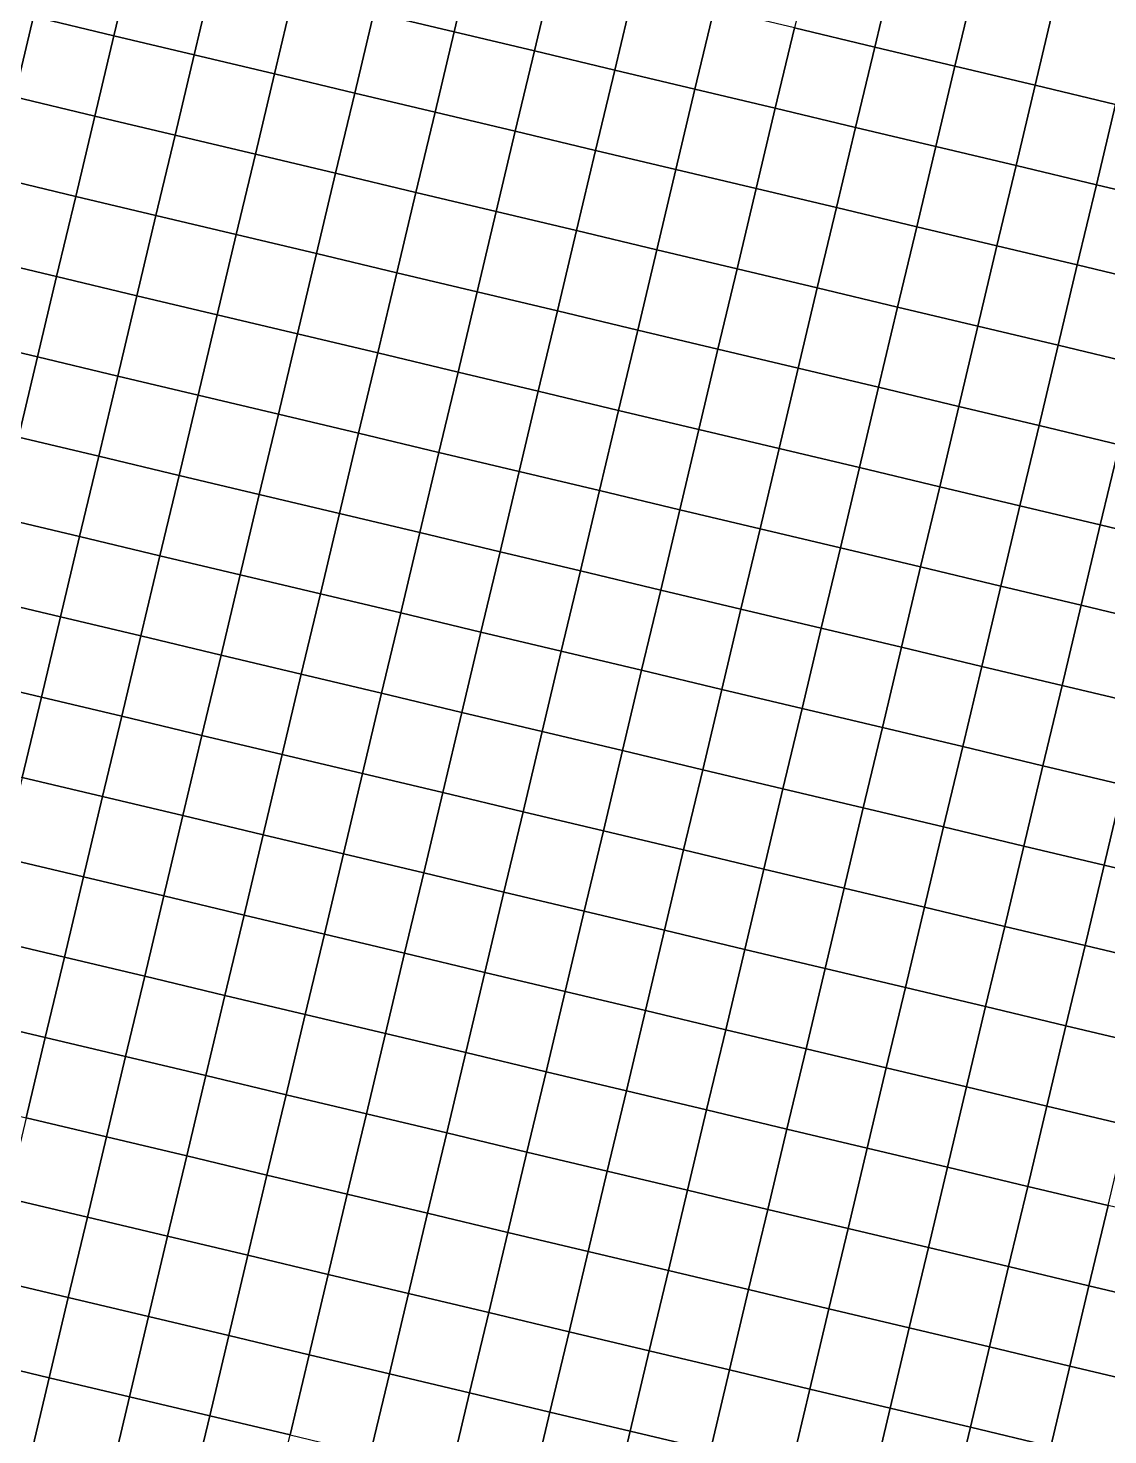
# Model space of a CAD drawing. Header units: metres. Extents: x 0.76 to 9.08, y -3.29 to 2.36.
# Drawn here: x 6.119 to 7.428, y -1.439 to 0.265 of the extents above; entities that cross this region are included whole.
import ezdxf

# ---------------------------------------------------------------- set-up
doc = ezdxf.new("R2010")
doc.units = ezdxf.units.M

msp = doc.modelspace()

# ---------------------------------------------------------------- linework, layer by layer
at = {"layer": 'C1'}
for points in [[(6.1493, 0.3763, -0.7402), (6.1261, 0.2791, -0.743), (6.2234, 0.2559, -0.7546), (6.2466, 0.3532, -0.7475)], [(6.5616, 0.381, -0.7659), (6.5384, 0.2838, -0.7721), (6.6357, 0.2606, -0.7825), (6.6588, 0.3579, -0.7762)], [(7.0711, 0.3626, -0.8115), (7.048, 0.2653, -0.8178), (7.1453, 0.2422, -0.8282), (7.1684, 0.3395, -0.8219)], [(6.2466, 0.3532, -0.7475), (6.2234, 0.2559, -0.7546), (6.3207, 0.2328, -0.766), (6.3438, 0.33, -0.7577)], [(6.6588, 0.3579, -0.7762), (6.6357, 0.2606, -0.7825), (6.733, 0.2375, -0.7929), (6.7561, 0.3347, -0.7866)], [(6.3438, 0.33, -0.7577), (6.3207, 0.2328, -0.766), (6.418, 0.2096, -0.7753), (6.4411, 0.3069, -0.7659)], [(6.7561, 0.3347, -0.7866), (6.733, 0.2375, -0.7929), (6.8303, 0.2143, -0.8033), (6.8534, 0.3116, -0.797)], [(7.1684, 0.3395, -0.8219), (7.1453, 0.2422, -0.8282), (7.2425, 0.219, -0.8386), (7.2657, 0.3163, -0.8323)], [(6.4411, 0.3069, -0.7659), (6.418, 0.2096, -0.7753), (6.5153, 0.1865, -0.7825), (6.5384, 0.2838, -0.7721)], [(6.8534, 0.3116, -0.797), (6.8303, 0.2143, -0.8033), (6.9275, 0.1912, -0.8136), (6.9507, 0.2885, -0.8074)], [(7.2657, 0.3163, -0.8323), (7.2425, 0.219, -0.8386), (7.3398, 0.1959, -0.8489), (7.363, 0.2932, -0.8427)], [(6.0288, 0.3022, -0.7312), (6.0057, 0.2049, -0.7271), (6.103, 0.1818, -0.7389), (6.1261, 0.2791, -0.743)], [(7.363, 0.2932, -0.8427), (7.3398, 0.1959, -0.8489), (7.4371, 0.1727, -0.8593), (7.4603, 0.27, -0.8531)], [(6.1261, 0.2791, -0.743), (6.103, 0.1818, -0.7389), (6.2003, 0.1586, -0.7506), (6.2234, 0.2559, -0.7546)], [(6.5384, 0.2838, -0.7721), (6.5153, 0.1865, -0.7825), (6.6126, 0.1633, -0.7918), (6.6357, 0.2606, -0.7825)], [(6.9507, 0.2885, -0.8074), (6.9275, 0.1912, -0.8136), (7.0248, 0.168, -0.824), (7.048, 0.2653, -0.8178)], [(6.2234, 0.2559, -0.7546), (6.2003, 0.1586, -0.7506), (6.2976, 0.1355, -0.7639), (6.3207, 0.2328, -0.766)], [(6.6357, 0.2606, -0.7825), (6.6126, 0.1633, -0.7918), (6.7098, 0.1402, -0.7991), (6.733, 0.2375, -0.7929)], [(7.048, 0.2653, -0.8178), (7.0248, 0.168, -0.824), (7.1221, 0.1449, -0.8344), (7.1453, 0.2422, -0.8282)], [(7.1453, 0.2422, -0.8282), (7.1221, 0.1449, -0.8344), (7.2194, 0.1217, -0.8448), (7.2425, 0.219, -0.8386)], [(6.3207, 0.2328, -0.766), (6.2976, 0.1355, -0.7639), (6.3948, 0.1123, -0.7773), (6.418, 0.2096, -0.7753)], [(6.733, 0.2375, -0.7929), (6.7098, 0.1402, -0.7991), (6.8071, 0.117, -0.8095), (6.8303, 0.2143, -0.8033)], [(6.418, 0.2096, -0.7753), (6.3948, 0.1123, -0.7773), (6.4921, 0.0892, -0.7865), (6.5153, 0.1865, -0.7825)], [(6.8303, 0.2143, -0.8033), (6.8071, 0.117, -0.8095), (6.9044, 0.0939, -0.8199), (6.9275, 0.1912, -0.8136)], [(7.2425, 0.219, -0.8386), (7.2194, 0.1217, -0.8448), (7.3167, 0.0986, -0.8552), (7.3398, 0.1959, -0.8489)], [(6.9275, 0.1912, -0.8136), (6.9044, 0.0939, -0.8199), (7.0017, 0.0707, -0.8303), (7.0248, 0.168, -0.824)], [(7.3398, 0.1959, -0.8489), (7.3167, 0.0986, -0.8552), (7.414, 0.0754, -0.8656), (7.4371, 0.1727, -0.8593)], [(6.103, 0.1818, -0.7389), (6.0798, 0.0845, -0.7303), (6.1771, 0.0613, -0.7422), (6.2003, 0.1586, -0.7506)], [(6.5153, 0.1865, -0.7825), (6.4921, 0.0892, -0.7865), (6.5894, 0.066, -0.7979), (6.6126, 0.1633, -0.7918)], [(7.4371, 0.1727, -0.8593), (7.414, 0.0754, -0.8656), (7.5113, 0.0523, -0.8759), (7.5344, 0.1496, -0.8697)], [(6.2003, 0.1586, -0.7506), (6.1771, 0.0613, -0.7422), (6.2744, 0.0382, -0.7557), (6.2976, 0.1355, -0.7639)], [(6.6126, 0.1633, -0.7918), (6.5894, 0.066, -0.7979), (6.6867, 0.0429, -0.8072), (6.7098, 0.1402, -0.7991)], [(7.0248, 0.168, -0.824), (7.0017, 0.0707, -0.8303), (7.099, 0.0476, -0.8407), (7.1221, 0.1449, -0.8344)], [(6.7098, 0.1402, -0.7991), (6.6867, 0.0429, -0.8072), (6.784, 0.0198, -0.8177), (6.8071, 0.117, -0.8095)], [(7.1221, 0.1449, -0.8344), (7.099, 0.0476, -0.8407), (7.1963, 0.0245, -0.851), (7.2194, 0.1217, -0.8448)], [(6.2976, 0.1355, -0.7639), (6.2744, 0.0382, -0.7557), (6.3717, 0.015, -0.7691), (6.3948, 0.1123, -0.7773)], [(7.2194, 0.1217, -0.8448), (7.1963, 0.0245, -0.851), (7.2935, 0.0013, -0.8614), (7.3167, 0.0986, -0.8552)], [(6.3948, 0.1123, -0.7773), (6.3717, 0.015, -0.7691), (6.469, -0.0081, -0.7798), (6.4921, 0.0892, -0.7865)], [(6.8071, 0.117, -0.8095), (6.784, 0.0198, -0.8177), (6.8813, -0.0034, -0.8261), (6.9044, 0.0939, -0.8199)], [(6.4921, 0.0892, -0.7865), (6.469, -0.0081, -0.7798), (6.5663, -0.0312, -0.795), (6.5894, 0.066, -0.7979)], [(6.9044, 0.0939, -0.8199), (6.8813, -0.0034, -0.8261), (6.9785, -0.0265, -0.8365), (7.0017, 0.0707, -0.8303)], [(7.3167, 0.0986, -0.8552), (7.2935, 0.0013, -0.8614), (7.3908, -0.0218, -0.8718), (7.414, 0.0754, -0.8656)], [(6.0798, 0.0845, -0.7303), (6.0567, -0.0128, -0.7127), (6.154, -0.0359, -0.7291), (6.1771, 0.0613, -0.7422)], [(7.0017, 0.0707, -0.8303), (6.9785, -0.0265, -0.8365), (7.0758, -0.0497, -0.8469), (7.099, 0.0476, -0.8407)], [(7.414, 0.0754, -0.8656), (7.3908, -0.0218, -0.8718), (7.4881, -0.045, -0.8822), (7.5113, 0.0523, -0.8759)], [(6.1771, 0.0613, -0.7422), (6.154, -0.0359, -0.7291), (6.2513, -0.0591, -0.7429), (6.2744, 0.0382, -0.7557)], [(6.5894, 0.066, -0.7979), (6.5663, -0.0312, -0.795), (6.6635, -0.0544, -0.8101), (6.6867, 0.0429, -0.8072)], [(6.2744, 0.0382, -0.7557), (6.2513, -0.0591, -0.7429), (6.3485, -0.0822, -0.7564), (6.3717, 0.015, -0.7691)], [(6.6867, 0.0429, -0.8072), (6.6635, -0.0544, -0.8101), (6.7608, -0.0775, -0.8234), (6.784, 0.0198, -0.8177)], [(7.099, 0.0476, -0.8407), (7.0758, -0.0497, -0.8469), (7.1731, -0.0728, -0.8573), (7.1963, 0.0245, -0.851)], [(6.784, 0.0198, -0.8177), (6.7608, -0.0775, -0.8234), (6.8581, -0.1007, -0.8348), (6.8813, -0.0034, -0.8261)], [(7.1963, 0.0245, -0.851), (7.1731, -0.0728, -0.8573), (7.2704, -0.096, -0.8677), (7.2935, 0.0013, -0.8614)], [(6.3717, 0.015, -0.7691), (6.3485, -0.0822, -0.7564), (6.4458, -0.1054, -0.7673), (6.469, -0.0081, -0.7798)], [(7.2935, 0.0013, -0.8614), (7.2704, -0.096, -0.8677), (7.3677, -0.1191, -0.8781), (7.3908, -0.0218, -0.8718)], [(6.0567, -0.0128, -0.7127), (6.0335, -0.1101, -0.6957), (6.1308, -0.1332, -0.7129), (6.154, -0.0359, -0.7291)], [(6.469, -0.0081, -0.7798), (6.4458, -0.1054, -0.7673), (6.5431, -0.1285, -0.7825), (6.5663, -0.0312, -0.795)], [(6.8813, -0.0034, -0.8261), (6.8581, -0.1007, -0.8348), (6.9554, -0.1238, -0.8464), (6.9785, -0.0265, -0.8365)], [(6.5663, -0.0312, -0.795), (6.5431, -0.1285, -0.7825), (6.6404, -0.1517, -0.7987), (6.6635, -0.0544, -0.8101)], [(6.9785, -0.0265, -0.8365), (6.9554, -0.1238, -0.8464), (7.0527, -0.147, -0.856), (7.0758, -0.0497, -0.8469)], [(7.3908, -0.0218, -0.8718), (7.3677, -0.1191, -0.8781), (7.465, -0.1423, -0.8884), (7.4881, -0.045, -0.8822)], [(6.154, -0.0359, -0.7291), (6.1308, -0.1332, -0.7129), (6.2281, -0.1564, -0.7272), (6.2513, -0.0591, -0.7429)], [(7.0758, -0.0497, -0.8469), (7.0527, -0.147, -0.856), (7.15, -0.1701, -0.8635), (7.1731, -0.0728, -0.8573)], [(6.2513, -0.0591, -0.7429), (6.2281, -0.1564, -0.7272), (6.3254, -0.1795, -0.7432), (6.3485, -0.0822, -0.7564)], [(6.6635, -0.0544, -0.8101), (6.6404, -0.1517, -0.7987), (6.7377, -0.1748, -0.8156), (6.7608, -0.0775, -0.8234)], [(6.3485, -0.0822, -0.7564), (6.3254, -0.1795, -0.7432), (6.4227, -0.2027, -0.7586), (6.4458, -0.1054, -0.7673)], [(6.7608, -0.0775, -0.8234), (6.7377, -0.1748, -0.8156), (6.835, -0.198, -0.8326), (6.8581, -0.1007, -0.8348)], [(7.1731, -0.0728, -0.8573), (7.15, -0.1701, -0.8635), (7.2473, -0.1933, -0.8739), (7.2704, -0.096, -0.8677)], [(6.8581, -0.1007, -0.8348), (6.835, -0.198, -0.8326), (6.9323, -0.2211, -0.8479), (6.9554, -0.1238, -0.8464)], [(7.2704, -0.096, -0.8677), (7.2473, -0.1933, -0.8739), (7.3445, -0.2164, -0.8843), (7.3677, -0.1191, -0.8781)], [(6.0335, -0.1101, -0.6957), (6.0104, -0.2074, -0.6923), (6.1077, -0.2305, -0.7059), (6.1308, -0.1332, -0.7129)], [(6.4458, -0.1054, -0.7673), (6.4227, -0.2027, -0.7586), (6.52, -0.2258, -0.7741), (6.5431, -0.1285, -0.7825)], [(7.3677, -0.1191, -0.8781), (7.3445, -0.2164, -0.8843), (7.4418, -0.2396, -0.8947), (7.465, -0.1423, -0.8884)], [(6.1308, -0.1332, -0.7129), (6.1077, -0.2305, -0.7059), (6.205, -0.2537, -0.7195), (6.2281, -0.1564, -0.7272)], [(6.5431, -0.1285, -0.7825), (6.52, -0.2258, -0.7741), (6.6173, -0.249, -0.7904), (6.6404, -0.1517, -0.7987)], [(6.9554, -0.1238, -0.8464), (6.9323, -0.2211, -0.8479), (7.0295, -0.2443, -0.8612), (7.0527, -0.147, -0.856)], [(6.6404, -0.1517, -0.7987), (6.6173, -0.249, -0.7904), (6.7145, -0.2721, -0.8072), (6.7377, -0.1748, -0.8156)], [(7.0527, -0.147, -0.856), (7.0295, -0.2443, -0.8612), (7.1268, -0.2674, -0.8711), (7.15, -0.1701, -0.8635)], [(6.2281, -0.1564, -0.7272), (6.205, -0.2537, -0.7195), (6.3023, -0.2768, -0.7348), (6.3254, -0.1795, -0.7432)], [(7.15, -0.1701, -0.8635), (7.1268, -0.2674, -0.8711), (7.2241, -0.2905, -0.8818), (7.2473, -0.1933, -0.8739)], [(6.3254, -0.1795, -0.7432), (6.3023, -0.2768, -0.7348), (6.3995, -0.3, -0.7498), (6.4227, -0.2027, -0.7586)], [(6.7377, -0.1748, -0.8156), (6.7145, -0.2721, -0.8072), (6.8118, -0.2952, -0.8243), (6.835, -0.198, -0.8326)], [(6.4227, -0.2027, -0.7586), (6.3995, -0.3, -0.7498), (6.4968, -0.3231, -0.7669), (6.52, -0.2258, -0.7741)], [(6.835, -0.198, -0.8326), (6.8118, -0.2952, -0.8243), (6.9091, -0.3184, -0.841), (6.9323, -0.2211, -0.8479)], [(7.2473, -0.1933, -0.8739), (7.2241, -0.2905, -0.8818), (7.3214, -0.3137, -0.8905), (7.3445, -0.2164, -0.8843)], [(6.9323, -0.2211, -0.8479), (6.9091, -0.3184, -0.841), (7.0064, -0.3415, -0.8576), (7.0295, -0.2443, -0.8612)], [(7.3445, -0.2164, -0.8843), (7.3214, -0.3137, -0.8905), (7.4187, -0.3368, -0.9009), (7.4418, -0.2396, -0.8947)], [(6.1077, -0.2305, -0.7059), (6.0845, -0.3278, -0.7135), (6.1818, -0.3509, -0.7258), (6.205, -0.2537, -0.7195)], [(6.52, -0.2258, -0.7741), (6.4968, -0.3231, -0.7669), (6.5941, -0.3462, -0.7868), (6.6173, -0.249, -0.7904)], [(6.205, -0.2537, -0.7195), (6.1818, -0.3509, -0.7258), (6.2791, -0.3741, -0.7376), (6.3023, -0.2768, -0.7348)], [(6.6173, -0.249, -0.7904), (6.5941, -0.3462, -0.7868), (6.6914, -0.3694, -0.804), (6.7145, -0.2721, -0.8072)], [(7.0295, -0.2443, -0.8612), (7.0064, -0.3415, -0.8576), (7.1037, -0.3647, -0.8703), (7.1268, -0.2674, -0.8711)], [(7.4418, -0.2396, -0.8947), (7.4187, -0.3368, -0.9009), (7.516, -0.36, -0.9113), (7.5391, -0.2627, -0.9051)], [(6.7145, -0.2721, -0.8072), (6.6914, -0.3694, -0.804), (6.7887, -0.3925, -0.8211), (6.8118, -0.2952, -0.8243)], [(7.1268, -0.2674, -0.8711), (7.1037, -0.3647, -0.8703), (7.201, -0.3878, -0.8843), (7.2241, -0.2905, -0.8818)], [(6.3023, -0.2768, -0.7348), (6.2791, -0.3741, -0.7376), (6.3764, -0.3972, -0.7512), (6.3995, -0.3, -0.7498)], [(6.3995, -0.3, -0.7498), (6.3764, -0.3972, -0.7512), (6.4737, -0.4204, -0.7671), (6.4968, -0.3231, -0.7669)], [(6.8118, -0.2952, -0.8243), (6.7887, -0.3925, -0.8211), (6.886, -0.4157, -0.8371), (6.9091, -0.3184, -0.841)], [(7.2241, -0.2905, -0.8818), (7.201, -0.3878, -0.8843), (7.2982, -0.411, -0.8958), (7.3214, -0.3137, -0.8905)], [(6.4968, -0.3231, -0.7669), (6.4737, -0.4204, -0.7671), (6.571, -0.4435, -0.7859), (6.5941, -0.3462, -0.7868)], [(6.9091, -0.3184, -0.841), (6.886, -0.4157, -0.8371), (6.9832, -0.4388, -0.8532), (7.0064, -0.3415, -0.8576)], [(7.3214, -0.3137, -0.8905), (7.2982, -0.411, -0.8958), (7.3955, -0.4341, -0.9077), (7.4187, -0.3368, -0.9009)], [(6.0845, -0.3278, -0.7135), (6.0614, -0.4251, -0.7291), (6.1587, -0.4482, -0.7418), (6.1818, -0.3509, -0.7258)], [(7.4187, -0.3368, -0.9009), (7.3955, -0.4341, -0.9077), (7.4928, -0.4573, -0.9175), (7.516, -0.36, -0.9113)], [(6.1818, -0.3509, -0.7258), (6.1587, -0.4482, -0.7418), (6.256, -0.4714, -0.7543), (6.2791, -0.3741, -0.7376)], [(6.5941, -0.3462, -0.7868), (6.571, -0.4435, -0.7859), (6.6682, -0.4667, -0.8039), (6.6914, -0.3694, -0.804)], [(7.0064, -0.3415, -0.8576), (6.9832, -0.4388, -0.8532), (7.0805, -0.462, -0.8655), (7.1037, -0.3647, -0.8703)], [(6.2791, -0.3741, -0.7376), (6.256, -0.4714, -0.7543), (6.3532, -0.4945, -0.7674), (6.3764, -0.3972, -0.7512)], [(6.6914, -0.3694, -0.804), (6.6682, -0.4667, -0.8039), (6.7655, -0.4898, -0.8233), (6.7887, -0.3925, -0.8211)], [(7.1037, -0.3647, -0.8703), (7.0805, -0.462, -0.8655), (7.1778, -0.4851, -0.8807), (7.201, -0.3878, -0.8843)], [(7.201, -0.3878, -0.8843), (7.1778, -0.4851, -0.8807), (7.2751, -0.5083, -0.896), (7.2982, -0.411, -0.8958)], [(6.3764, -0.3972, -0.7512), (6.3532, -0.4945, -0.7674), (6.4505, -0.5177, -0.7806), (6.4737, -0.4204, -0.7671)], [(6.7887, -0.3925, -0.8211), (6.7655, -0.4898, -0.8233), (6.8628, -0.513, -0.839), (6.886, -0.4157, -0.8371)], [(6.0614, -0.4251, -0.7291), (6.0382, -0.5224, -0.7528), (6.1355, -0.5455, -0.766), (6.1587, -0.4482, -0.7418)], [(6.4737, -0.4204, -0.7671), (6.4505, -0.5177, -0.7806), (6.5478, -0.5408, -0.7947), (6.571, -0.4435, -0.7859)], [(6.886, -0.4157, -0.8371), (6.8628, -0.513, -0.839), (6.9601, -0.5361, -0.8542), (6.9832, -0.4388, -0.8532)], [(7.2982, -0.411, -0.8958), (7.2751, -0.5083, -0.896), (7.3724, -0.5314, -0.9105), (7.3955, -0.4341, -0.9077)], [(6.9832, -0.4388, -0.8532), (6.9601, -0.5361, -0.8542), (7.0574, -0.5593, -0.8652), (7.0805, -0.462, -0.8655)], [(7.3955, -0.4341, -0.9077), (7.3724, -0.5314, -0.9105), (7.4697, -0.5546, -0.9226), (7.4928, -0.4573, -0.9175)], [(6.1587, -0.4482, -0.7418), (6.1355, -0.5455, -0.766), (6.2328, -0.5687, -0.7792), (6.256, -0.4714, -0.7543)], [(6.571, -0.4435, -0.7859), (6.5478, -0.5408, -0.7947), (6.6451, -0.564, -0.8112), (6.6682, -0.4667, -0.8039)], [(6.256, -0.4714, -0.7543), (6.2328, -0.5687, -0.7792), (6.3301, -0.5918, -0.7934), (6.3532, -0.4945, -0.7674)], [(6.6682, -0.4667, -0.8039), (6.6451, -0.564, -0.8112), (6.7424, -0.5871, -0.8285), (6.7655, -0.4898, -0.8233)], [(7.0805, -0.462, -0.8655), (7.0574, -0.5593, -0.8652), (7.1547, -0.5824, -0.8792), (7.1778, -0.4851, -0.8807)], [(6.7655, -0.4898, -0.8233), (6.7424, -0.5871, -0.8285), (6.8397, -0.6102, -0.8431), (6.8628, -0.513, -0.839)], [(7.1778, -0.4851, -0.8807), (7.1547, -0.5824, -0.8792), (7.252, -0.6055, -0.8941), (7.2751, -0.5083, -0.896)], [(6.3532, -0.4945, -0.7674), (6.3301, -0.5918, -0.7934), (6.4274, -0.615, -0.808), (6.4505, -0.5177, -0.7806)], [(7.2751, -0.5083, -0.896), (7.252, -0.6055, -0.8941), (7.3492, -0.6287, -0.9088), (7.3724, -0.5314, -0.9105)], [(6.0382, -0.5224, -0.7528), (6.0151, -0.6197, -0.7731), (6.1124, -0.6428, -0.7866), (6.1355, -0.5455, -0.766)], [(6.4505, -0.5177, -0.7806), (6.4274, -0.615, -0.808), (6.5247, -0.6381, -0.8224), (6.5478, -0.5408, -0.7947)], [(6.8628, -0.513, -0.839), (6.8397, -0.6102, -0.8431), (6.937, -0.6334, -0.8586), (6.9601, -0.5361, -0.8542)], [(6.5478, -0.5408, -0.7947), (6.5247, -0.6381, -0.8224), (6.622, -0.6612, -0.8367), (6.6451, -0.564, -0.8112)], [(6.9601, -0.5361, -0.8542), (6.937, -0.6334, -0.8586), (7.0342, -0.6565, -0.8712), (7.0574, -0.5593, -0.8652)], [(7.3724, -0.5314, -0.9105), (7.3492, -0.6287, -0.9088), (7.4465, -0.6518, -0.923), (7.4697, -0.5546, -0.9226)], [(6.1355, -0.5455, -0.766), (6.1124, -0.6428, -0.7866), (6.2097, -0.6659, -0.8005), (6.2328, -0.5687, -0.7792)], [(7.0574, -0.5593, -0.8652), (7.0342, -0.6565, -0.8712), (7.1315, -0.6797, -0.8833), (7.1547, -0.5824, -0.8792)], [(6.2328, -0.5687, -0.7792), (6.2097, -0.6659, -0.8005), (6.307, -0.6891, -0.8155), (6.3301, -0.5918, -0.7934)], [(6.6451, -0.564, -0.8112), (6.622, -0.6612, -0.8367), (6.7192, -0.6844, -0.8497), (6.7424, -0.5871, -0.8285)], [(6.3301, -0.5918, -0.7934), (6.307, -0.6891, -0.8155), (6.4042, -0.7122, -0.8314), (6.4274, -0.615, -0.808)], [(6.7424, -0.5871, -0.8285), (6.7192, -0.6844, -0.8497), (6.8165, -0.7075, -0.8612), (6.8397, -0.6102, -0.8431)], [(7.1547, -0.5824, -0.8792), (7.1315, -0.6797, -0.8833), (7.2288, -0.7028, -0.8965), (7.252, -0.6055, -0.8941)], [(6.8397, -0.6102, -0.8431), (6.8165, -0.7075, -0.8612), (6.9138, -0.7307, -0.8729), (6.937, -0.6334, -0.8586)], [(7.252, -0.6055, -0.8941), (7.2288, -0.7028, -0.8965), (7.3261, -0.726, -0.9101), (7.3492, -0.6287, -0.9088)], [(6.4274, -0.615, -0.808), (6.4042, -0.7122, -0.8314), (6.5015, -0.7354, -0.8471), (6.5247, -0.6381, -0.8224)], [(7.3492, -0.6287, -0.9088), (7.3261, -0.726, -0.9101), (7.4234, -0.7491, -0.9241), (7.4465, -0.6518, -0.923)], [(6.1124, -0.6428, -0.7866), (6.0892, -0.7401, -0.8036), (6.1865, -0.7632, -0.8182), (6.2097, -0.6659, -0.8005)], [(6.5247, -0.6381, -0.8224), (6.5015, -0.7354, -0.8471), (6.5988, -0.7585, -0.8632), (6.622, -0.6612, -0.8367)], [(6.937, -0.6334, -0.8586), (6.9138, -0.7307, -0.8729), (7.0111, -0.7538, -0.8822), (7.0342, -0.6565, -0.8712)], [(6.622, -0.6612, -0.8367), (6.5988, -0.7585, -0.8632), (6.6961, -0.7817, -0.877), (6.7192, -0.6844, -0.8497)], [(7.0342, -0.6565, -0.8712), (7.0111, -0.7538, -0.8822), (7.1084, -0.777, -0.8923), (7.1315, -0.6797, -0.8833)], [(7.4465, -0.6518, -0.923), (7.4234, -0.7491, -0.9241), (7.5207, -0.7723, -0.9391), (7.5438, -0.675, -0.9374)], [(6.2097, -0.6659, -0.8005), (6.1865, -0.7632, -0.8182), (6.2838, -0.7864, -0.8341), (6.307, -0.6891, -0.8155)], [(7.1315, -0.6797, -0.8833), (7.1084, -0.777, -0.8923), (7.2057, -0.8001, -0.9051), (7.2288, -0.7028, -0.8965)], [(6.307, -0.6891, -0.8155), (6.2838, -0.7864, -0.8341), (6.3811, -0.8095, -0.851), (6.4042, -0.7122, -0.8314)], [(6.7192, -0.6844, -0.8497), (6.6961, -0.7817, -0.877), (6.7934, -0.8048, -0.8874), (6.8165, -0.7075, -0.8612)], [(6.4042, -0.7122, -0.8314), (6.3811, -0.8095, -0.851), (6.4784, -0.8327, -0.868), (6.5015, -0.7354, -0.8471)], [(6.8165, -0.7075, -0.8612), (6.7934, -0.8048, -0.8874), (6.8907, -0.828, -0.8953), (6.9138, -0.7307, -0.8729)], [(7.2288, -0.7028, -0.8965), (7.2057, -0.8001, -0.9051), (7.3029, -0.8233, -0.9167), (7.3261, -0.726, -0.9101)], [(6.9138, -0.7307, -0.8729), (6.8907, -0.828, -0.8953), (6.9879, -0.8511, -0.9007), (7.0111, -0.7538, -0.8822)], [(7.3261, -0.726, -0.9101), (7.3029, -0.8233, -0.9167), (7.4002, -0.8464, -0.929), (7.4234, -0.7491, -0.9241)], [(6.0892, -0.7401, -0.8036), (6.0661, -0.8374, -0.8172), (6.1634, -0.8605, -0.8326), (6.1865, -0.7632, -0.8182)], [(6.5015, -0.7354, -0.8471), (6.4784, -0.8327, -0.868), (6.5757, -0.8558, -0.8851), (6.5988, -0.7585, -0.8632)], [(7.4234, -0.7491, -0.9241), (7.4002, -0.8464, -0.929), (7.4975, -0.8696, -0.9432), (7.5207, -0.7723, -0.9391)], [(6.1865, -0.7632, -0.8182), (6.1634, -0.8605, -0.8326), (6.2607, -0.8837, -0.8496), (6.2838, -0.7864, -0.8341)], [(6.5988, -0.7585, -0.8632), (6.5757, -0.8558, -0.8851), (6.6729, -0.879, -0.8996), (6.6961, -0.7817, -0.877)], [(7.0111, -0.7538, -0.8822), (6.9879, -0.8511, -0.9007), (7.0852, -0.8743, -0.9056), (7.1084, -0.777, -0.8923)], [(6.6961, -0.7817, -0.877), (6.6729, -0.879, -0.8996), (6.7702, -0.9021, -0.9106), (6.7934, -0.8048, -0.8874)], [(7.1084, -0.777, -0.8923), (7.0852, -0.8743, -0.9056), (7.1825, -0.8974, -0.9135), (7.2057, -0.8001, -0.9051)], [(6.2838, -0.7864, -0.8341), (6.2607, -0.8837, -0.8496), (6.3579, -0.9068, -0.8677), (6.3811, -0.8095, -0.851)], [(7.2057, -0.8001, -0.9051), (7.1825, -0.8974, -0.9135), (7.2798, -0.9205, -0.9221), (7.3029, -0.8233, -0.9167)], [(6.3811, -0.8095, -0.851), (6.3579, -0.9068, -0.8677), (6.4552, -0.9299, -0.8856), (6.4784, -0.8327, -0.868)], [(6.7934, -0.8048, -0.8874), (6.7702, -0.9021, -0.9106), (6.8675, -0.9252, -0.918), (6.8907, -0.828, -0.8953)], [(6.4784, -0.8327, -0.868), (6.4552, -0.9299, -0.8856), (6.5525, -0.9531, -0.9027), (6.5757, -0.8558, -0.8851)], [(6.8907, -0.828, -0.8953), (6.8675, -0.9252, -0.918), (6.9648, -0.9484, -0.9219), (6.9879, -0.8511, -0.9007)], [(7.3029, -0.8233, -0.9167), (7.2798, -0.9205, -0.9221), (7.3771, -0.9437, -0.9342), (7.4002, -0.8464, -0.929)], [(6.0661, -0.8374, -0.8172), (6.0429, -0.9347, -0.828), (6.1402, -0.9578, -0.8445), (6.1634, -0.8605, -0.8326)], [(6.9879, -0.8511, -0.9007), (6.9648, -0.9484, -0.9219), (7.0621, -0.9715, -0.9235), (7.0852, -0.8743, -0.9056)], [(7.4002, -0.8464, -0.929), (7.3771, -0.9437, -0.9342), (7.4744, -0.9668, -0.9484), (7.4975, -0.8696, -0.9432)], [(6.1634, -0.8605, -0.8326), (6.1402, -0.9578, -0.8445), (6.2375, -0.9809, -0.8627), (6.2607, -0.8837, -0.8496)], [(6.5757, -0.8558, -0.8851), (6.5525, -0.9531, -0.9027), (6.6498, -0.9762, -0.9169), (6.6729, -0.879, -0.8996)], [(6.2607, -0.8837, -0.8496), (6.2375, -0.9809, -0.8627), (6.3348, -1.0041, -0.8817), (6.3579, -0.9068, -0.8677)], [(6.6729, -0.879, -0.8996), (6.6498, -0.9762, -0.9169), (6.7471, -0.9994, -0.9274), (6.7702, -0.9021, -0.9106)], [(7.0852, -0.8743, -0.9056), (7.0621, -0.9715, -0.9235), (7.1594, -0.9947, -0.9265), (7.1825, -0.8974, -0.9135)], [(6.7702, -0.9021, -0.9106), (6.7471, -0.9994, -0.9274), (6.8444, -1.0225, -0.9341), (6.8675, -0.9252, -0.918)], [(7.1825, -0.8974, -0.9135), (7.1594, -0.9947, -0.9265), (7.2567, -1.0178, -0.9319), (7.2798, -0.9205, -0.9221)], [(6.3579, -0.9068, -0.8677), (6.3348, -1.0041, -0.8817), (6.4321, -1.0272, -0.8996), (6.4552, -0.9299, -0.8856)], [(6.0429, -0.9347, -0.828), (6.0198, -1.0319, -0.8366), (6.1171, -1.0551, -0.8545), (6.1402, -0.9578, -0.8445)], [(6.4552, -0.9299, -0.8856), (6.4321, -1.0272, -0.8996), (6.5294, -1.0504, -0.9158), (6.5525, -0.9531, -0.9027)], [(6.8675, -0.9252, -0.918), (6.8444, -1.0225, -0.9341), (6.9417, -1.0457, -0.9375), (6.9648, -0.9484, -0.9219)], [(7.2798, -0.9205, -0.9221), (7.2567, -1.0178, -0.9319), (7.3539, -1.041, -0.942), (7.3771, -0.9437, -0.9342)], [(6.5525, -0.9531, -0.9027), (6.5294, -1.0504, -0.9158), (6.6267, -1.0735, -0.9287), (6.6498, -0.9762, -0.9169)], [(6.9648, -0.9484, -0.9219), (6.9417, -1.0457, -0.9375), (7.0389, -1.0688, -0.9391), (7.0621, -0.9715, -0.9235)], [(7.3771, -0.9437, -0.9342), (7.3539, -1.041, -0.942), (7.4512, -1.0641, -0.9553), (7.4744, -0.9668, -0.9484)], [(6.1402, -0.9578, -0.8445), (6.1171, -1.0551, -0.8545), (6.2144, -1.0782, -0.8738), (6.2375, -0.9809, -0.8627)], [(7.0621, -0.9715, -0.9235), (7.0389, -1.0688, -0.9391), (7.1362, -1.092, -0.942), (7.1594, -0.9947, -0.9265)], [(6.2375, -0.9809, -0.8627), (6.2144, -1.0782, -0.8738), (6.3117, -1.1014, -0.8927), (6.3348, -1.0041, -0.8817)], [(6.6498, -0.9762, -0.9169), (6.6267, -1.0735, -0.9287), (6.7239, -1.0967, -0.9376), (6.7471, -0.9994, -0.9274)], [(6.3348, -1.0041, -0.8817), (6.3117, -1.1014, -0.8927), (6.4089, -1.1245, -0.9098), (6.4321, -1.0272, -0.8996)], [(6.7471, -0.9994, -0.9274), (6.7239, -1.0967, -0.9376), (6.8212, -1.1198, -0.943), (6.8444, -1.0225, -0.9341)], [(7.1594, -0.9947, -0.9265), (7.1362, -1.092, -0.942), (7.2335, -1.1151, -0.9476), (7.2567, -1.0178, -0.9319)], [(6.8444, -1.0225, -0.9341), (6.8212, -1.1198, -0.943), (6.9185, -1.143, -0.9465), (6.9417, -1.0457, -0.9375)], [(7.2567, -1.0178, -0.9319), (7.2335, -1.1151, -0.9476), (7.3308, -1.1383, -0.9566), (7.3539, -1.041, -0.942)], [(6.4321, -1.0272, -0.8996), (6.4089, -1.1245, -0.9098), (6.5062, -1.1477, -0.9242), (6.5294, -1.0504, -0.9158)], [(6.1171, -1.0551, -0.8545), (6.0939, -1.1524, -0.8664), (6.1912, -1.1755, -0.8861), (6.2144, -1.0782, -0.8738)], [(6.5294, -1.0504, -0.9158), (6.5062, -1.1477, -0.9242), (6.6035, -1.1708, -0.9344), (6.6267, -1.0735, -0.9287)], [(6.9417, -1.0457, -0.9375), (6.9185, -1.143, -0.9465), (7.0158, -1.1661, -0.9499), (7.0389, -1.0688, -0.9391)], [(7.3539, -1.041, -0.942), (7.3308, -1.1383, -0.9566), (7.4281, -1.1614, -0.9687), (7.4512, -1.0641, -0.9553)], [(6.6267, -1.0735, -0.9287), (6.6035, -1.1708, -0.9344), (6.7008, -1.194, -0.9412), (6.7239, -1.0967, -0.9376)], [(7.0389, -1.0688, -0.9391), (7.0158, -1.1661, -0.9499), (7.1131, -1.1893, -0.9552), (7.1362, -1.092, -0.942)], [(6.2144, -1.0782, -0.8738), (6.1912, -1.1755, -0.8861), (6.2885, -1.1987, -0.9043), (6.3117, -1.1014, -0.8927)], [(6.3117, -1.1014, -0.8927), (6.2885, -1.1987, -0.9043), (6.3858, -1.2218, -0.9198), (6.4089, -1.1245, -0.9098)], [(6.7239, -1.0967, -0.9376), (6.7008, -1.194, -0.9412), (6.7981, -1.2171, -0.9458), (6.8212, -1.1198, -0.943)], [(7.1362, -1.092, -0.942), (7.1131, -1.1893, -0.9552), (7.2104, -1.2124, -0.9626), (7.2335, -1.1151, -0.9476)], [(6.4089, -1.1245, -0.9098), (6.3858, -1.2218, -0.9198), (6.4831, -1.2449, -0.9315), (6.5062, -1.1477, -0.9242)], [(6.8212, -1.1198, -0.943), (6.7981, -1.2171, -0.9458), (6.8954, -1.2402, -0.9502), (6.9185, -1.143, -0.9465)], [(7.2335, -1.1151, -0.9476), (7.2104, -1.2124, -0.9626), (7.3076, -1.2355, -0.9717), (7.3308, -1.1383, -0.9566)], [(7.3308, -1.1383, -0.9566), (7.3076, -1.2355, -0.9717), (7.4049, -1.2587, -0.9826), (7.4281, -1.1614, -0.9687)], [(6.0939, -1.1524, -0.8664), (6.0708, -1.2497, -0.8797), (6.1681, -1.2728, -0.8989), (6.1912, -1.1755, -0.8861)], [(6.5062, -1.1477, -0.9242), (6.4831, -1.2449, -0.9315), (6.5804, -1.2681, -0.9395), (6.6035, -1.1708, -0.9344)], [(6.9185, -1.143, -0.9465), (6.8954, -1.2402, -0.9502), (6.9926, -1.2634, -0.9557), (7.0158, -1.1661, -0.9499)], [(6.1912, -1.1755, -0.8861), (6.1681, -1.2728, -0.8989), (6.2654, -1.2959, -0.9155), (6.2885, -1.1987, -0.9043)], [(6.6035, -1.1708, -0.9344), (6.5804, -1.2681, -0.9395), (6.6777, -1.2912, -0.9453), (6.7008, -1.194, -0.9412)], [(7.0158, -1.1661, -0.9499), (6.9926, -1.2634, -0.9557), (7.0899, -1.2865, -0.9634), (7.1131, -1.1893, -0.9552)], [(7.4281, -1.1614, -0.9687), (7.4049, -1.2587, -0.9826), (7.5022, -1.2818, -0.9938), (7.5254, -1.1846, -0.9817)], [(7.1131, -1.1893, -0.9552), (7.0899, -1.2865, -0.9634), (7.1872, -1.3097, -0.9724), (7.2104, -1.2124, -0.9626)], [(6.2885, -1.1987, -0.9043), (6.2654, -1.2959, -0.9155), (6.3627, -1.3191, -0.9284), (6.3858, -1.2218, -0.9198)], [(6.7008, -1.194, -0.9412), (6.6777, -1.2912, -0.9453), (6.7749, -1.3144, -0.9506), (6.7981, -1.2171, -0.9458)], [(6.3858, -1.2218, -0.9198), (6.3627, -1.3191, -0.9284), (6.4599, -1.3422, -0.9378), (6.4831, -1.2449, -0.9315)], [(6.7981, -1.2171, -0.9458), (6.7749, -1.3144, -0.9506), (6.8722, -1.3375, -0.9563), (6.8954, -1.2402, -0.9502)], [(7.2104, -1.2124, -0.9626), (7.1872, -1.3097, -0.9724), (7.2845, -1.3328, -0.9824), (7.3076, -1.2355, -0.9717)], [(6.8954, -1.2402, -0.9502), (6.8722, -1.3375, -0.9563), (6.9695, -1.3607, -0.9638), (6.9926, -1.2634, -0.9557)], [(7.3076, -1.2355, -0.9717), (7.2845, -1.3328, -0.9824), (7.3818, -1.356, -0.993), (7.4049, -1.2587, -0.9826)], [(6.0708, -1.2497, -0.8797), (6.0477, -1.3469, -0.8935), (6.1449, -1.3701, -0.9112), (6.1681, -1.2728, -0.8989)], [(6.4831, -1.2449, -0.9315), (6.4599, -1.3422, -0.9378), (6.5572, -1.3654, -0.9447), (6.5804, -1.2681, -0.9395)], [(7.4049, -1.2587, -0.9826), (7.3818, -1.356, -0.993), (7.4791, -1.3791, -1.0031), (7.5022, -1.2818, -0.9938)], [(6.1681, -1.2728, -0.8989), (6.1449, -1.3701, -0.9112), (6.2422, -1.3932, -0.9254), (6.2654, -1.2959, -0.9155)], [(6.5804, -1.2681, -0.9395), (6.5572, -1.3654, -0.9447), (6.6545, -1.3885, -0.9505), (6.6777, -1.2912, -0.9453)], [(6.9926, -1.2634, -0.9557), (6.9695, -1.3607, -0.9638), (7.0668, -1.3838, -0.9727), (7.0899, -1.2865, -0.9634)], [(6.6777, -1.2912, -0.9453), (6.6545, -1.3885, -0.9505), (6.7518, -1.4117, -0.9566), (6.7749, -1.3144, -0.9506)], [(7.0899, -1.2865, -0.9634), (7.0668, -1.3838, -0.9727), (7.1641, -1.407, -0.9822), (7.1872, -1.3097, -0.9724)], [(6.2654, -1.2959, -0.9155), (6.2422, -1.3932, -0.9254), (6.3395, -1.4164, -0.936), (6.3627, -1.3191, -0.9284)], [(7.1872, -1.3097, -0.9724), (7.1641, -1.407, -0.9822), (7.2614, -1.4301, -0.9914), (7.2845, -1.3328, -0.9824)], [(6.3627, -1.3191, -0.9284), (6.3395, -1.4164, -0.936), (6.4368, -1.4395, -0.9441), (6.4599, -1.3422, -0.9378)], [(6.7749, -1.3144, -0.9506), (6.7518, -1.4117, -0.9566), (6.8491, -1.4348, -0.9634), (6.8722, -1.3375, -0.9563)], [(6.4599, -1.3422, -0.9378), (6.4368, -1.4395, -0.9441), (6.5341, -1.4627, -0.9505), (6.5572, -1.3654, -0.9447)], [(6.8722, -1.3375, -0.9563), (6.8491, -1.4348, -0.9634), (6.9464, -1.458, -0.9719), (6.9695, -1.3607, -0.9638)], [(7.2845, -1.3328, -0.9824), (7.2614, -1.4301, -0.9914), (7.3586, -1.4533, -1.0008), (7.3818, -1.356, -0.993)], [(6.0477, -1.3469, -0.8935), (6.0245, -1.4442, -0.9068), (6.1218, -1.4674, -0.9222), (6.1449, -1.3701, -0.9112)], [(6.9695, -1.3607, -0.9638), (6.9464, -1.458, -0.9719), (7.0436, -1.4811, -0.9807), (7.0668, -1.3838, -0.9727)], [(7.3818, -1.356, -0.993), (7.3586, -1.4533, -1.0008), (7.4559, -1.4764, -1.0094), (7.4791, -1.3791, -1.0031)], [(6.1449, -1.3701, -0.9112), (6.1218, -1.4674, -0.9222), (6.2191, -1.4905, -0.9342), (6.2422, -1.3932, -0.9254)], [(6.5572, -1.3654, -0.9447), (6.5341, -1.4627, -0.9505), (6.6314, -1.4858, -0.9566), (6.6545, -1.3885, -0.9505)], [(6.2422, -1.3932, -0.9254), (6.2191, -1.4905, -0.9342), (6.3164, -1.5137, -0.943), (6.3395, -1.4164, -0.936)], [(6.6545, -1.3885, -0.9505), (6.6314, -1.4858, -0.9566), (6.7286, -1.509, -0.9633), (6.7518, -1.4117, -0.9566)], [(7.0668, -1.3838, -0.9727), (7.0436, -1.4811, -0.9807), (7.1409, -1.5043, -0.9892), (7.1641, -1.407, -0.9822)], [(6.7518, -1.4117, -0.9566), (6.7286, -1.509, -0.9633), (6.8259, -1.5321, -0.9707), (6.8491, -1.4348, -0.9634)], [(7.1641, -1.407, -0.9822), (7.1409, -1.5043, -0.9892), (7.2382, -1.5274, -0.9972), (7.2614, -1.4301, -0.9914)], [(6.3395, -1.4164, -0.936), (6.3164, -1.5137, -0.943), (6.4136, -1.5368, -0.9501), (6.4368, -1.4395, -0.9441)], [(7.2614, -1.4301, -0.9914), (7.2382, -1.5274, -0.9972), (7.3355, -1.5505, -1.0056), (7.3586, -1.4533, -1.0008)], [(6.8491, -1.4348, -0.9634), (6.8259, -1.5321, -0.9707), (6.9232, -1.5552, -0.9786), (6.9464, -1.458, -0.9719)]]:
    msp.add_3dface(points, dxfattribs=at)

doc.saveas('drawing.dxf')
